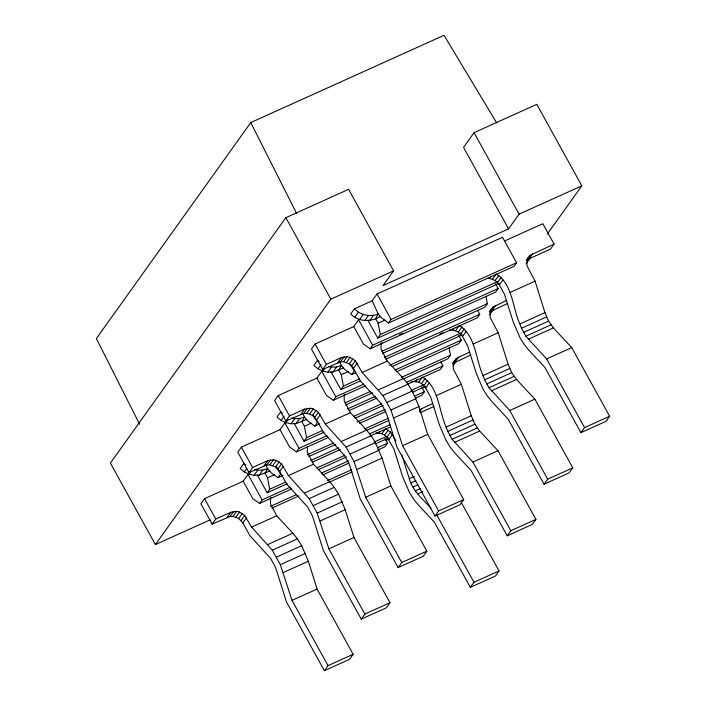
<?xml version="1.0" encoding="UTF-8"?>
<svg xmlns="http://www.w3.org/2000/svg" width="706" height="706" viewBox="0 0 706 706"><rect width="100%" height="100%" fill="white"/><g stroke="black" fill="none" stroke-linecap="round" stroke-linejoin="round"><path stroke-width="1.06" d="M270.557 498.039L270.477 503.784L276.681 515.795L292.884 533.207L297.411 538.846L301.683 545.72L308.345 561.226L317.109 589.042L353.132 654.294L349.505 659.369L324.407 670.7L286.504 602.033L276.593 570.58L274.996 566.291L270.627 558.375L249.845 535.616L242.864 522.978L238.707 518.495L232.98 516.421L229.997 516.501L212.144 524.126L200.901 503.749L204.528 498.674L243.173 481.227L248.035 474.423L262.094 499.892L259.552 503.449L252.73 498.542L243.173 481.227M307.41 446.483L307.339 452.228L313.543 464.239L329.746 481.651L334.273 487.29L338.545 494.165L345.208 509.661L353.971 537.478L389.994 602.739L386.367 607.813L361.269 619.144L323.366 550.477L313.455 519.025L311.858 514.736L307.489 506.82L286.698 484.06L279.726 471.423L275.569 466.94L269.833 464.866L266.85 464.945L249.006 472.57L237.763 452.193L241.39 447.119L280.035 429.672L284.897 422.868L298.956 448.336L296.414 451.884L289.592 446.986L280.035 429.672M344.272 394.928L344.201 400.673L350.405 412.683L366.608 430.095L371.135 435.734L375.407 442.609L382.07 458.106L390.833 485.922L426.856 551.174L423.229 556.249L398.131 567.589L360.228 498.921L350.317 467.469L348.72 463.18L344.351 455.264L323.56 432.504L316.588 419.867L312.431 415.384L306.695 413.31L303.712 413.389L285.868 421.014L274.616 400.637L278.252 395.563L316.897 378.107L321.76 371.312L335.818 396.781L333.276 400.328L326.454 395.431L316.897 378.107M381.134 343.372L381.055 349.108L387.259 361.128L403.47 378.54L407.997 384.179L412.269 391.045L418.932 406.55L427.695 434.366L463.718 499.619L460.091 504.693L434.993 516.033L397.09 447.366L387.179 415.913L385.582 411.616L381.214 403.708L360.422 380.949L353.45 368.311L349.293 363.828L343.557 361.754L340.574 361.834L322.73 369.459L311.478 349.082L315.105 344.007L353.759 326.551L358.622 319.756L372.68 345.225L370.138 348.773L363.316 343.875L353.759 326.551M469.569 352.065L456.376 358.463L453.331 363.131L453.252 368.867L461.345 384.293L471.255 415.746L474.882 424.2L479.683 431.031L498.004 450.71L535.916 519.378L532.28 524.452L507.19 535.792L471.167 470.531L454.964 453.12L450.437 447.48L446.166 440.615L439.494 425.109L430.731 397.293L425.647 388.071L421.491 383.587L418.729 382.193L413.769 381.567M506.431 300.509L493.238 306.907L490.193 311.575L490.114 317.312L498.207 332.738L508.108 364.19L511.744 372.644L516.545 379.475L534.866 399.155L572.769 467.822L569.142 472.896L544.052 484.228L508.029 418.976L491.826 401.564L487.299 395.925L483.019 389.059L476.356 373.553L467.593 345.737L462.501 336.515L458.344 332.023L452.617 329.958L449.634 330.029M504.693 240.931L542.835 223.705L554.086 244.082L530.1 255.343L527.055 260.02L526.976 265.756L535.06 281.182L544.97 312.634L548.606 321.089L553.407 327.911L571.728 347.599L609.631 416.266L606.004 421.341L580.914 432.672L544.891 367.42L528.688 350.008L524.161 344.369L519.881 337.494L513.218 321.998L504.455 294.181L499.363 284.959L495.206 280.467L489.479 278.402L486.496 278.473M496.671 122.853L444.012 35.3L250.771 122.57L96.369 338.545L139.576 424.218M508.549 228.885L463.56 147.386L474.079 132.666L536.816 104.329L581.815 185.828L519.069 214.165L508.549 228.885L383.067 285.551L393.595 270.839L348.605 189.34L285.859 217.669L110.41 463.074L155.399 544.573L210.176 519.837M155.399 544.573L330.849 299.167L393.595 270.839M372.186 300.774L378.213 313.967L381.743 318.097L388.565 322.995L514.047 266.33L516.589 262.773L502.531 237.304L377.048 293.978L372.186 300.774L354.35 308.831L350.723 313.905C358.516 322.254 371.321 322.174 380.56 316.341M245.414 464.839L243.764 463.498L240.137 468.581L244.258 471.917L246.676 468.537M282.276 413.284L280.626 411.942L276.999 417.017L281.12 420.361L284.139 416.134M319.138 361.728L317.488 360.387L313.861 365.461L317.982 368.806L321.001 364.578M354.836 317.25L358.471 312.176C364.349 315.767 371.797 316.694 378.213 313.967L375.592 318.582L378.116 323.171L380.296 334.565L377.754 338.121L367.861 320.197M212.144 524.126L215.771 519.051L230.836 512.256L236.607 511.347L239.581 512.035L244.7 515.424L251.583 527.126L272.313 550.186L280.317 564.685L292.019 600.374L328.043 665.626L324.407 670.7M249.006 472.57L252.633 467.496L267.689 460.7L273.469 459.791L276.434 460.471L281.553 463.868L288.445 475.57L309.175 498.621L317.179 513.13L328.881 548.818L364.896 614.07L361.269 619.144M285.868 421.014L289.495 415.94L304.551 409.136L310.322 408.236L313.296 408.915L318.415 412.313L325.307 424.015L346.037 447.066L354.041 461.574L365.734 497.262L401.758 562.514L398.131 567.589M322.73 369.459L326.357 364.384L341.413 357.58L347.184 356.68L350.158 357.36L355.277 360.757L362.169 372.459L382.899 395.51L390.903 410.01L402.596 445.698L438.62 510.959L434.993 516.033M244.258 471.917L249.024 474.211L250.842 471.67M281.12 420.361L285.886 422.656L287.695 420.114M317.982 368.806L322.748 371.1L324.557 368.558M359.61 319.544L363.237 314.47M249.024 474.211L254.125 475.306L257.752 470.231L262.861 470.064L267.627 468.634L271.166 472.764L277.988 477.671L283.009 475.403M285.886 422.656L290.987 423.75L294.614 418.676L299.715 418.508L304.489 417.078L308.028 421.208L314.85 426.106L319.862 423.847M322.748 371.1L327.849 372.194L331.476 367.12L336.577 366.952L341.351 365.523L344.89 369.653L351.712 374.551L355.727 372.742M364.711 320.639L368.338 315.564M227.2 517.33L230.836 512.256M264.062 465.775L267.689 460.7M300.924 414.21L304.551 409.136M337.786 362.655L341.413 357.58M254.125 475.306L259.226 475.138L262.861 470.064M290.987 423.75L296.088 423.582L299.715 418.508M327.849 372.194L332.95 372.027L336.577 366.952M369.812 320.462L373.439 315.388M229.997 516.501L233.624 511.426M266.85 464.945L270.486 459.871M303.712 413.389L307.339 408.315M340.574 361.834L344.201 356.759M232.98 516.421L236.607 511.347M269.833 464.866L273.469 459.791M306.695 413.31L310.322 408.236M343.557 361.754L347.184 356.68M235.945 517.11L239.581 512.035M272.807 465.545L276.434 460.471M309.669 413.99L313.296 408.915M346.531 362.434L350.158 357.36M238.707 518.495L242.335 513.421M275.569 466.94L279.197 461.865M312.431 415.384L316.059 410.31M349.293 363.828L352.921 358.754M241.073 520.498L244.7 515.424M277.926 468.943L281.553 463.868M314.788 417.387L318.415 412.313M351.65 365.832L355.277 360.757M242.864 522.978L246.491 517.904M279.726 471.423L283.353 466.348M316.588 419.867L320.215 414.793M353.45 368.311L357.077 363.237M257.284 474.864L267.177 492.788L269.71 489.24L285.771 481.986M277.988 477.671L280.529 474.114L276.364 466.569M294.137 423.309L304.039 441.232L306.572 437.676L322.633 430.422M314.85 426.106L317.382 422.559L313.217 415.013M330.999 371.753L340.892 389.677L343.434 386.12L359.495 378.866M351.712 374.551L354.244 371.003L350.6 364.402M388.565 322.995L391.106 319.447L516.589 262.773M375.91 433.149L378.893 433.069L380.102 431.375M415.755 381.514L416.964 379.819M452.617 329.958L453.826 328.264M489.479 278.402L490.688 276.708M378.893 433.069L381.867 433.749L385.494 428.674L390.612 432.072L395.898 440.871M418.729 382.193L422.356 377.119C438.955 386.747 438.876 411.545 446.157 427.077L447.754 431.375L452.122 439.282L472.914 462.051L510.817 530.718L507.19 535.792M455.591 330.637L459.218 325.563C475.818 335.191 475.738 359.989 483.019 375.521L484.616 379.819L488.984 387.726L509.776 410.495L547.679 479.153L544.052 484.228M492.444 279.082L496.08 274.007C512.68 283.635 512.6 308.434 519.881 323.966L521.478 328.264L525.846 336.171L546.629 358.93L584.542 427.598L580.914 432.672M381.867 433.749L384.629 435.143L388.256 430.069M421.491 383.587L425.118 378.504M458.344 332.023L461.971 326.949M495.206 280.467L498.833 275.393M461.142 502.275L499.054 570.933L495.427 576.008L470.328 587.348L434.305 522.087L418.102 504.684L413.575 499.036L409.303 492.17L402.641 476.665L393.877 448.848L386.985 437.146L390.612 432.072M423.847 385.591L427.474 380.516M460.709 334.026L464.336 328.952M497.571 282.471L501.198 277.396M388.785 439.626L392.412 434.552M425.647 388.071L429.274 382.996M462.501 336.515L466.137 331.441M499.363 284.959L502.99 279.885M384.973 438.505L387.576 443.227L385.035 446.774L378.01 449.951M421.835 386.95L424.438 391.662L421.897 395.219L415.869 397.937M440.782 362.116L442.865 365.885L440.323 369.441L407.203 384.399M449.095 347.979L450.481 355.233L447.948 358.78L403.779 378.734M458.688 335.394L461.292 340.107L458.759 343.663L396.516 371.771M477.644 310.561L479.727 314.329L477.185 317.885L385.838 359.142M485.957 296.423L487.343 303.677L484.801 307.225L382.414 353.468M495.55 283.838L498.154 288.551L495.621 292.107L370.138 348.773M452.705 363.105L454.514 360.572M489.567 311.549L491.376 309.016M527.029 259.146L528.238 257.461M456.376 358.463L452.749 363.537L470.849 354.924M493.238 306.907L489.611 311.981L507.711 303.368M527.073 259.579L530.1 255.343M419.505 411.88L421.923 408.5L432.716 403.62M455.149 362.01L458.785 356.936M492.011 310.455L495.638 305.38M526.473 260.426L528.873 258.899L532.5 253.825M453.102 365.849L456.305 361.375M489.602 314.805L493.441 309.431M526.102 263.753L529.941 258.378M547.229 234.198L581.815 185.828M554.086 244.082L550.459 249.156L528.873 258.899M470.328 587.348L473.955 582.273L499.054 570.933M380.552 343.778L382.158 342.763M343.69 395.334L345.296 394.319M269.966 498.445L271.572 497.43M419.514 410.018L421.923 408.5M378.116 323.171L385.097 320.021M380.296 334.565L497.748 281.526M377.754 338.121L499.221 283.265M372.68 345.225L498.154 288.551M399.649 334.715L402.596 333.382M509.97 292.513L535.06 281.182M343.698 367.897L332.95 372.027M381.946 351.279L487.343 303.677M343.434 386.12L341.263 374.727L348.235 371.577M384.364 357.404L479.727 314.329M439.812 334.035L442.83 332.676M362.169 372.459L387.259 361.128M389.615 365.267L460.886 333.082M340.892 389.677L359.972 381.063M392.095 366.555L462.359 334.82M335.818 396.781L363.925 384.082M395.042 370.032L461.292 340.107M333.276 400.328L365.399 385.82M473.108 344.069L498.207 332.738M306.836 419.452L296.088 423.582M345.084 402.835L370.173 391.503M401.299 377.445L450.481 355.233M519.881 323.966L544.97 312.634M378.372 389.871L403.47 378.54M345.552 405.023L372.653 392.783M306.572 437.676L304.401 426.283L311.381 423.132M521.478 328.264L546.568 316.923M347.502 408.959L375.61 396.26M406.727 382.211L442.865 365.885M348.976 410.698L377.083 397.999M382.899 395.51L407.997 384.179M523.508 332.42L548.606 321.089M325.307 424.015L350.405 412.683M525.846 336.171L550.936 324.839M353.759 416.372L381.858 403.682M410.971 390.533L424.024 384.638M387.17 402.385L412.269 391.045M528.309 339.251L553.407 327.911M304.039 441.232L324.116 432.169M355.233 418.111L383.34 405.42M412.445 392.271L425.497 386.376M298.956 448.336L327.063 435.646M357.174 422.038L385.282 409.348M414.396 396.198L424.438 391.662M296.414 451.884L328.537 437.385M359.654 423.326L385.758 411.536M390.903 410.01L416.002 398.678M436.246 395.634L461.345 384.293M269.974 471.008L259.226 475.138M307.216 454.84L333.32 443.059M364.437 429.001L388.529 418.12M483.019 375.521L508.108 364.19M341.51 441.426L366.608 430.095M393.833 417.881L418.932 406.55M308.69 456.579L335.8 444.339M366.917 430.289L388.997 420.317M269.71 489.24L267.539 477.838L274.519 474.688M484.616 379.819L509.714 368.488M310.64 460.515L338.748 447.816M369.865 433.766L389.941 424.694M420.255 412.683L433.987 406.479M312.114 462.253L340.221 449.554M370.341 435.955L390.418 426.892M346.037 447.066L371.135 435.734M486.655 383.985L511.744 372.644M288.445 475.57L313.543 464.239M546.629 358.93L571.728 347.599M488.984 387.726L514.074 376.395M316.897 467.928L345.005 455.238M374.109 442.088L386.156 436.643M350.308 453.94L375.407 442.609M491.455 390.806L516.545 379.475M267.177 492.788L287.254 483.725M318.371 469.667L346.478 456.976M375.592 443.827L388.635 437.932M385.45 440.676L389.43 438.876M262.094 499.892L290.201 487.202M321.318 473.144L348.429 460.903M377.534 447.754L387.576 443.227M259.552 503.449L291.675 488.94M322.801 474.882L348.896 463.092M354.041 461.574L379.14 450.234M402.596 445.698L427.695 434.366M270.354 506.405L296.458 494.615M327.575 480.557L351.667 469.675M446.157 427.077L471.255 415.746M304.648 492.982L329.746 481.651M356.971 469.446L382.07 458.106M271.828 508.143L298.938 495.903M329.049 482.295L352.135 471.873M447.754 431.375L472.852 420.044M309.175 498.621L334.273 487.29M449.793 435.54L474.882 424.2M251.583 527.126L276.681 515.795M509.776 410.495L534.866 399.155M452.122 439.282L477.221 427.951M313.446 505.496L338.545 494.165M454.593 442.362L479.683 431.031M317.179 513.13L342.278 501.789M365.734 497.262L390.833 485.922M430.925 508.091C422.735 499.133 412.692 490.802 409.295 478.642L414.316 476.373M267.786 544.538L292.884 533.207M320.118 521.002L345.208 509.661M410.892 482.93L415.913 480.662M272.313 550.186L297.411 538.846M412.931 487.096L417.952 484.828M472.914 462.051L498.004 450.71M415.26 490.838L420.282 488.578M276.593 557.052L301.683 545.72M417.731 493.918L422.753 491.65M280.317 564.685L305.416 553.354M584.542 427.598L609.631 416.266M328.881 548.818L353.971 537.478M283.256 572.557L308.345 561.226M438.62 510.959L463.718 499.619M547.679 479.153L572.769 467.822M292.019 600.374L317.109 589.042M401.758 562.514L426.856 551.174M510.817 530.718L535.916 519.378M364.896 614.07L389.994 602.739M328.043 665.626L353.132 654.294M410.91 382.14L412.772 381.593M328.414 366.458L331.476 367.12M291.552 418.023L294.614 418.676M254.69 469.578L257.752 470.231M354.35 308.831L358.471 312.176M384.629 435.143L386.985 437.146M474.079 132.666L519.069 214.165M377.048 293.978L391.106 319.447M285.859 217.669L330.849 299.167M436.573 514.559L473.955 582.273M341.263 374.727L338.73 370.138L341.351 365.523L339.63 361.754M315.105 344.007L326.357 364.384M304.401 426.283L301.868 421.694L304.489 417.078L302.768 413.31M278.252 395.563L289.495 415.94M267.539 477.838L265.006 473.258L267.627 468.634L265.906 464.866M241.39 447.119L252.633 467.496M204.528 498.674L215.771 519.051M250.771 122.57L296.467 213.177M401.696 454.523L409.295 478.642"/></g></svg>
